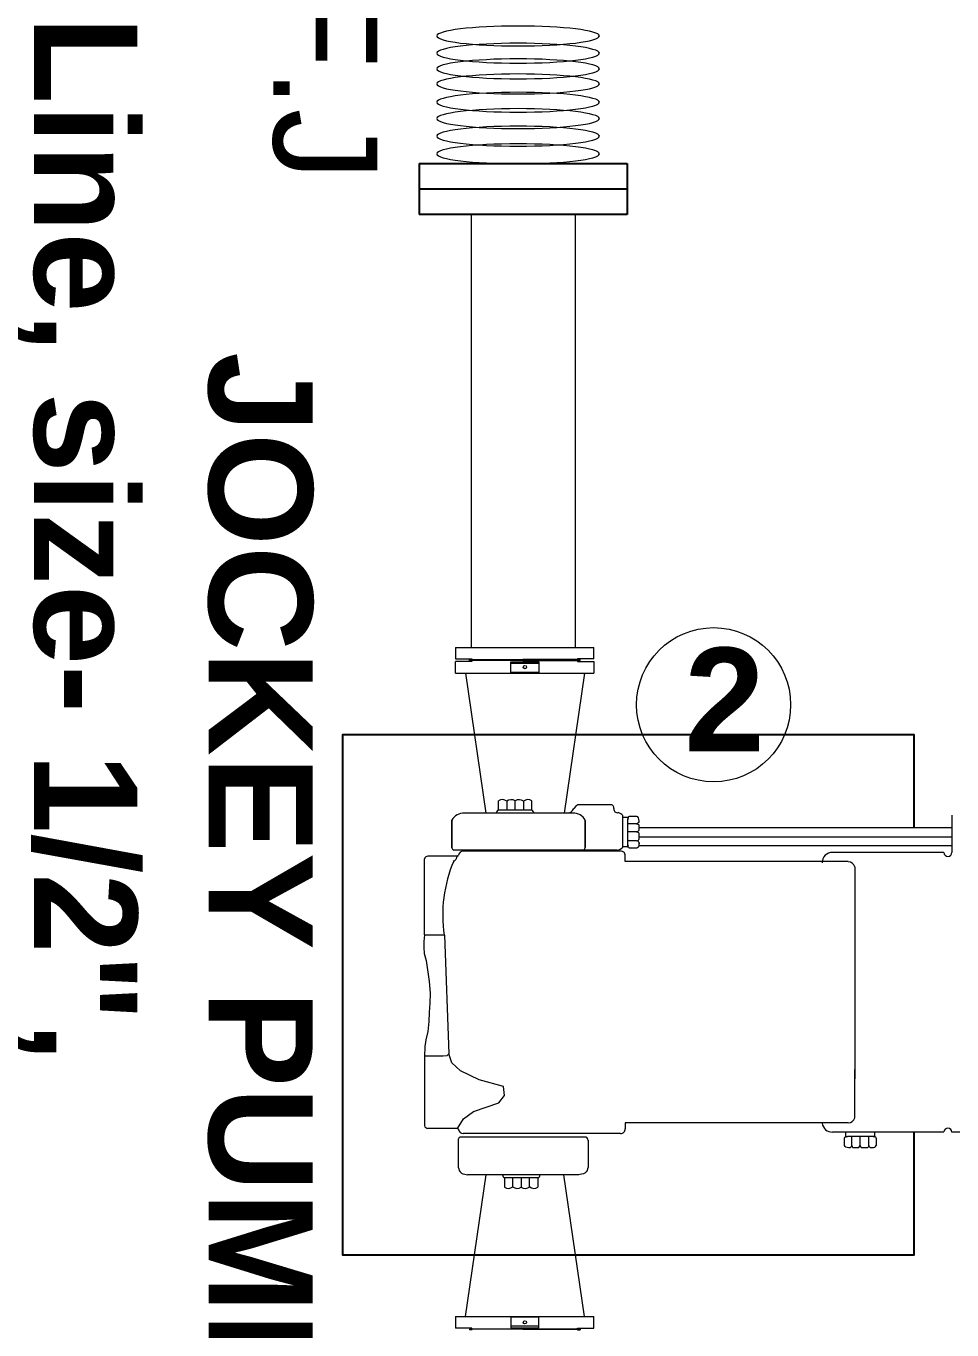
# Model space of a CAD drawing. Header units: inches. Extents: x -98933 to 1585249, y -3352739 to 192771.
# Drawn here: x 58124.04 to 58132.91, y 49955.7 to 49968.19 of the extents above; entities that cross this region are included whole.
import ezdxf

# ---------------------------------------------------------------- set-up
doc = ezdxf.new("R2010")
doc.units = ezdxf.units.IN
doc.header["$MEASUREMENT"] = 0
doc.layers.get('0').update_dxf_attribs({"lineweight": 0})
doc.layers.add('ball v', color=7, linetype='Continuous', lineweight=0, true_color=0x1e12ca)
for name, color, linetype in [('BOX', 7, 'Continuous'), ('flange', 33, 'Continuous'), ('LAYER6', 7, 'Continuous')]:
    doc.layers.add(name, color=color, linetype=linetype)
for name, color, linetype, lineweight in [('Building', 193, 'Continuous', 0), ('DIMINSON', 30, 'Continuous', 5), ('DOOR', 222, 'Continuous', 0), ('Hydrant Pipe', 1, 'Continuous', 25)]:
    doc.layers.add(name, color=color, linetype=linetype, lineweight=lineweight)
doc.styles.get("Standard").update_dxf_attribs({"font": 'arialbd.ttf', "height": 24})
doc.styles.add('style1', font='arial.ttf')

# ---------------------------------------------------------------- blocks, each defined once
blk = doc.blocks.new('RFF')
at = {"color": 8, "linetype": 'Continuous', "lineweight": 5, "ltscale": 25}
for p, q in [((-221409.034, 148500.982, 893361.882), (-221408.273, 148500.982, 893361.882)), ((-221407.454, 148500.982, 893361.882), (-221408.273, 148500.982, 893361.882)), ((-221408.273, 148500.969, 893361.882), (-221409.034, 148500.969, 893361.882)), ((-221408.035, 148500.927, 893361.882), (-221408.45, 148500.927, 893361.882)), ((-221408.273, 148500.969, 893361.882), (-221407.454, 148500.969, 893361.882)), ((-221407.454, 148500.969, 893361.882), (-221408.273, 148500.969, 893361.882)), ((-221408.273, 148490.961, 893361.882), (-221409.034, 148490.961, 893361.882)), ((-221408.035, 148491.004, 893361.882), (-221408.45, 148491.004, 893361.882)), ((-221408.273, 148490.961, 893361.882), (-221407.454, 148490.961, 893361.882)), ((-221407.454, 148490.961, 893361.882), (-221408.273, 148490.961, 893361.882))]:
    blk.add_line(p, q, dxfattribs=at)
at = {"color": 8, "linetype": 'Continuous', "lineweight": 5, "ltscale": 25, "elevation": 893361.882}
for points in [[(-221408.45, 148500.789), (-221408.45, 148500.95), (-221408.035, 148500.95), (-221408.035, 148500.789), (-221408.45, 148500.789)], [(-221408.45, 148491.141), (-221408.45, 148490.98), (-221408.035, 148490.98), (-221408.035, 148491.141), (-221408.45, 148491.141)]]:
    blk.add_lwpolyline(points, dxfattribs=at)
at = {"color": 8, "linetype": 'Continuous', "lineweight": 5, "ltscale": 25}
for centre in [(-221408.242, 148500.87, 893361.882), (-221408.242, 148491.061, 893361.882)]:
    blk.add_circle(centre, 0.0244, dxfattribs=at)
at = {"color": 1, "lineweight": 5, "ltscale": 200, "extrusion": (0, 0, -1)}
for centre in [(-221408.344, 148510.319, 893361.882), (-221408.344, 148510.061, 893361.882), (-221408.344, 148509.827, 893361.882), (-221408.344, 148509.601, 893361.882), (-221408.344, 148509.327, 893361.882), (-221408.344, 148509.082, 893361.882), (-221408.344, 148508.819, 893361.882), (-221408.344, 148508.555, 893361.882)]:
    blk.add_ellipse(centre, major_axis=(-1.218, 0), ratio=0.12239, dxfattribs=at)
at = {"layer": 'ball v', "color": 1, "lineweight": 5}
blk.add_circle((-221405.415, 148500.307, 893361.882), 1.154, dxfattribs=at)
at = {"layer": 'BOX', "color": 5, "lineweight": 5}
for p, q in [((-221408.637, 148498.731, 893361.882), (-221408.637, 148498.87, 893361.882)), ((-221408.514, 148498.863, 893361.882), (-221408.514, 148498.731, 893361.882)), ((-221408.388, 148498.731, 893361.882), (-221408.388, 148498.867, 893361.882)), ((-221408.261, 148498.863, 893361.882), (-221408.261, 148498.731, 893361.882)), ((-221408.139, 148498.731, 893361.882), (-221408.139, 148498.87, 893361.882)), ((-221408.139, 148498.731, 893361.882), (-221408.637, 148498.731, 893361.882)), ((-221403.454, 148493.817, 893361.882), (-221403.452, 148493.825, 893361.882)), ((-221403.453, 148493.708, 893361.882), (-221403.454, 148493.817, 893361.882)), ((-221403.452, 148493.825, 893361.882), (-221403.449, 148493.834, 893361.882)), ((-221403.449, 148493.834, 893361.882), (-221403.441, 148493.838, 893361.882)), ((-221403.441, 148493.838, 893361.882), (-221403.429, 148493.84, 893361.882)), ((-221403.436, 148493.85, 893361.882), (-221403.436, 148493.91, 893361.882)), ((-221403.434, 148493.846, 893361.882), (-221403.436, 148493.85, 893361.882)), ((-221403.426, 148493.84, 893361.882), (-221403.434, 148493.846, 893361.882)), ((-221403.429, 148493.84, 893361.882), (-221403.419, 148493.841, 893361.882)), ((-221403.407, 148493.841, 893361.882), (-221403.426, 148493.84, 893361.882)), ((-221403.419, 148493.841, 893361.882), (-221403.407, 148493.841, 893361.882)), ((-221403.027, 148493.841, 893361.882), (-221403.407, 148493.841, 893361.882)), ((-221403.344, 148493.711, 893361.882), (-221403.344, 148493.841, 893361.882)), ((-221403.221, 148493.711, 893361.882), (-221403.221, 148493.841, 893361.882)), ((-221403.091, 148493.711, 893361.882), (-221403.091, 148493.841, 893361.882)), ((-221403.015, 148493.841, 893361.882), (-221403.027, 148493.841, 893361.882)), ((-221403.027, 148493.841, 893361.882), (-221403.008, 148493.84, 893361.882)), ((-221403.005, 148493.84, 893361.882), (-221403.015, 148493.841, 893361.882)), ((-221403.008, 148493.84, 893361.882), (-221403, 148493.846, 893361.882)), ((-221402.993, 148493.838, 893361.882), (-221403.005, 148493.84, 893361.882)), ((-221403, 148493.846, 893361.882), (-221402.998, 148493.85, 893361.882)), ((-221402.998, 148493.85, 893361.882), (-221402.998, 148493.91, 893361.882)), ((-221402.986, 148493.834, 893361.882), (-221402.993, 148493.838, 893361.882)), ((-221402.982, 148493.825, 893361.882), (-221402.986, 148493.834, 893361.882)), ((-221402.98, 148493.817, 893361.882), (-221402.982, 148493.825, 893361.882)), ((-221402.98, 148493.817, 893361.882), (-221402.98, 148493.71, 893361.882)), ((-221403.446, 148493.693, 893361.882), (-221403.453, 148493.708, 893361.882)), ((-221403.433, 148493.683, 893361.882), (-221403.446, 148493.693, 893361.882)), ((-221403.413, 148493.678, 893361.882), (-221403.433, 148493.683, 893361.882)), ((-221403.377, 148493.675, 893361.882), (-221403.413, 148493.678, 893361.882)), ((-221403.395, 148493.677, 893361.882), (-221403.364, 148493.677, 893361.882)), ((-221403.327, 148493.677, 893361.882), (-221403.241, 148493.677, 893361.882)), ((-221403.204, 148493.677, 893361.882), (-221403.107, 148493.677, 893361.882)), ((-221403.07, 148493.677, 893361.882), (-221403.04, 148493.677, 893361.882)), ((-221403.04, 148493.677, 893361.882), (-221403.022, 148493.678, 893361.882)), ((-221403.022, 148493.678, 893361.882), (-221403.001, 148493.683, 893361.882)), ((-221403.001, 148493.683, 893361.882), (-221402.989, 148493.693, 893361.882)), ((-221402.989, 148493.693, 893361.882), (-221402.98, 148493.71, 893361.882)), ((-221408.047, 148493.223, 893361.882), (-221408.545, 148493.223, 893361.882)), ((-221408.545, 148493.223, 893361.882), (-221408.545, 148493.083, 893361.882)), ((-221408.423, 148493.091, 893361.882), (-221408.423, 148493.223, 893361.882)), ((-221408.296, 148493.223, 893361.882), (-221408.296, 148493.086, 893361.882)), ((-221408.17, 148493.091, 893361.882), (-221408.17, 148493.223, 893361.882)), ((-221408.047, 148493.223, 893361.882), (-221408.047, 148493.083, 893361.882))]:
    blk.add_line(p, q, dxfattribs=at)
at = {"layer": 'BOX', "lineweight": 5}
for p, q in [((-221407.524, 148498.683, 893361.882), (-221409.149, 148498.683, 893361.882)), ((-221407.62, 148498.683, 893361.882), (-221407.704, 148498.683, 893361.882)), ((-221407.477, 148498.791, 893361.882), (-221407.507, 148498.755, 893361.882)), ((-221407.462, 148498.801, 893361.882), (-221407.477, 148498.791, 893361.882)), ((-221407.448, 148498.808, 893361.882), (-221407.462, 148498.801, 893361.882)), ((-221407.425, 148498.811, 893361.882), (-221407.448, 148498.808, 893361.882)), ((-221406.967, 148498.811, 893361.882), (-221407.425, 148498.811, 893361.882)), ((-221406.773, 148498.175, 893361.882), (-221406.773, 148498.647, 893361.882)), ((-221406.691, 148498.63, 893361.882), (-221406.695, 148498.622, 893361.882)), ((-221406.682, 148498.633, 893361.882), (-221406.691, 148498.63, 893361.882)), ((-221406.674, 148498.635, 893361.882), (-221406.682, 148498.633, 893361.882)), ((-221406.565, 148498.634, 893361.882), (-221406.674, 148498.635, 893361.882)), ((-221406.55, 148498.627, 893361.882), (-221406.565, 148498.634, 893361.882)), ((-221401.844, 148498.653, 893361.882), (-221401.845, 148498.636, 893361.882)), ((-221401.845, 148498.636, 893361.882), (-221401.845, 148498.097, 893361.882)), ((-221409.334, 148498.166, 893361.882), (-221409.334, 148498.577, 893361.882)), ((-221409.334, 148498.573, 893361.882), (-221409.334, 148498.17, 893361.882)), ((-221407.338, 148498.166, 893361.882), (-221407.338, 148498.577, 893361.882)), ((-221407.338, 148498.573, 893361.882), (-221407.338, 148498.17, 893361.882)), ((-221407.338, 148498.573, 893361.882), (-221407.338, 148498.17, 893361.882)), ((-221406.707, 148498.617, 893361.882), (-221406.773, 148498.619, 893361.882)), ((-221406.703, 148498.615, 893361.882), (-221406.707, 148498.617, 893361.882)), ((-221406.697, 148498.608, 893361.882), (-221406.703, 148498.615, 893361.882)), ((-221406.697, 148498.61, 893361.882), (-221406.698, 148498.601, 893361.882)), ((-221406.698, 148498.588, 893361.882), (-221406.697, 148498.608, 893361.882)), ((-221406.698, 148498.601, 893361.882), (-221406.698, 148498.588, 893361.882)), ((-221406.698, 148498.209, 893361.882), (-221406.698, 148498.588, 893361.882)), ((-221406.568, 148498.525, 893361.882), (-221406.698, 148498.525, 893361.882)), ((-221406.695, 148498.622, 893361.882), (-221406.697, 148498.61, 893361.882)), ((-221406.54, 148498.614, 893361.882), (-221406.55, 148498.627, 893361.882)), ((-221406.535, 148498.594, 893361.882), (-221406.54, 148498.614, 893361.882)), ((-221406.532, 148498.558, 893361.882), (-221406.535, 148498.594, 893361.882)), ((-221406.534, 148498.576, 893361.882), (-221406.534, 148498.545, 893361.882)), ((-221406.534, 148498.508, 893361.882), (-221406.534, 148498.422, 893361.882)), ((-221401.845, 148498.465, 893361.882), (-221406.534, 148498.465, 893361.882)), ((-221406.568, 148498.402, 893361.882), (-221406.698, 148498.402, 893361.882)), ((-221406.568, 148498.272, 893361.882), (-221406.698, 148498.272, 893361.882)), ((-221406.532, 148498.239, 893361.882), (-221406.535, 148498.203, 893361.882)), ((-221406.534, 148498.385, 893361.882), (-221406.534, 148498.288, 893361.882)), ((-221401.846, 148498.325, 893361.882), (-221406.534, 148498.325, 893361.882)), ((-221406.534, 148498.251, 893361.882), (-221406.534, 148498.221, 893361.882)), ((-221406.859, 148498.131, 893361.882), (-221409.306, 148498.131, 893361.882)), ((-221409.255, 148498.04, 893361.882), (-221409.242, 148498.043, 893361.882)), ((-221409.242, 148498.043, 893361.882), (-221409.251, 148498.043, 893361.882)), ((-221409.242, 148498.043, 893361.882), (-221409.236, 148498.057, 893361.882)), ((-221406.809, 148498.115, 893361.882), (-221409.164, 148498.115, 893361.882)), ((-221406.707, 148498.179, 893361.882), (-221406.773, 148498.178, 893361.882)), ((-221406.74, 148497.958, 893361.882), (-221406.74, 148498.048, 893361.882)), ((-221406.703, 148498.181, 893361.882), (-221406.707, 148498.179, 893361.882)), ((-221406.697, 148498.189, 893361.882), (-221406.703, 148498.181, 893361.882)), ((-221406.698, 148498.196, 893361.882), (-221406.698, 148498.209, 893361.882)), ((-221406.698, 148498.209, 893361.882), (-221406.697, 148498.189, 893361.882)), ((-221406.697, 148498.186, 893361.882), (-221406.698, 148498.196, 893361.882)), ((-221406.695, 148498.174, 893361.882), (-221406.697, 148498.186, 893361.882)), ((-221406.691, 148498.167, 893361.882), (-221406.695, 148498.174, 893361.882)), ((-221406.682, 148498.163, 893361.882), (-221406.691, 148498.167, 893361.882)), ((-221406.674, 148498.161, 893361.882), (-221406.682, 148498.163, 893361.882)), ((-221406.565, 148498.162, 893361.882), (-221406.674, 148498.161, 893361.882)), ((-221406.55, 148498.17, 893361.882), (-221406.565, 148498.162, 893361.882)), ((-221406.54, 148498.182, 893361.882), (-221406.55, 148498.17, 893361.882)), ((-221406.535, 148498.203, 893361.882), (-221406.54, 148498.182, 893361.882)), ((-221401.845, 148498.195, 893361.882), (-221406.537, 148498.195, 893361.882)), ((-221401.968, 148498.095, 893361.882), (-221403.632, 148498.095, 893361.882)), ((-221409.745, 148496.863, 893361.882), (-221409.745, 148497.999, 893361.882)), ((-221409.255, 148498.04, 893361.882), (-221409.696, 148498.04, 893361.882)), ((-221409.296, 148497.97, 893361.882), (-221409.318, 148497.963, 893361.882)), ((-221409.284, 148497.981, 893361.882), (-221409.296, 148497.97, 893361.882)), ((-221409.274, 148497.991, 893361.882), (-221409.284, 148497.981, 893361.882)), ((-221409.271, 148497.999, 893361.882), (-221409.274, 148497.991, 893361.882)), ((-221409.269, 148498.005, 893361.882), (-221409.271, 148497.999, 893361.882)), ((-221409.266, 148498.014, 893361.882), (-221409.269, 148498.005, 893361.882)), ((-221409.264, 148498.02, 893361.882), (-221409.266, 148498.014, 893361.882)), ((-221409.262, 148498.032, 893361.882), (-221409.264, 148498.02, 893361.882)), ((-221409.26, 148498.038, 893361.882), (-221409.262, 148498.032, 893361.882)), ((-221409.256, 148498.042, 893361.882), (-221409.26, 148498.038, 893361.882)), ((-221409.251, 148498.043, 893361.882), (-221409.256, 148498.042, 893361.882)), ((-221403.399, 148497.958, 893361.882), (-221406.74, 148497.958, 893361.882)), ((-221403.301, 148497.881, 893361.882), (-221403.301, 148494.707, 893361.882)), ((-221409.745, 148496.864, 893361.882), (-221409.754, 148496.765, 893361.882)), ((-221409.754, 148496.765, 893361.882), (-221409.754, 148496.674, 893361.882)), ((-221409.448, 148496.858, 893361.882), (-221409.746, 148496.858, 893361.882)), ((-221409.754, 148496.674, 893361.882), (-221409.749, 148496.584, 893361.882)), ((-221409.749, 148496.584, 893361.882), (-221409.719, 148496.48, 893361.882)), ((-221409.719, 148496.48, 893361.882), (-221409.699, 148496.34, 893361.882)), ((-221409.699, 148496.34, 893361.882), (-221409.677, 148496.162, 893361.882)), ((-221409.677, 148496.162, 893361.882), (-221409.662, 148495.99, 893361.882)), ((-221409.662, 148495.99, 893361.882), (-221409.666, 148495.84, 893361.882)), ((-221409.666, 148495.84, 893361.882), (-221409.673, 148495.699, 893361.882)), ((-221409.681, 148495.565, 893361.882), (-221409.697, 148495.415, 893361.882)), ((-221409.673, 148495.699, 893361.882), (-221409.681, 148495.565, 893361.882)), ((-221409.697, 148495.415, 893361.882), (-221409.723, 148495.29, 893361.882)), ((-221409.741, 148495.196, 893361.882), (-221409.745, 148495.034, 893361.882)), ((-221409.733, 148495.219, 893361.882), (-221409.741, 148495.196, 893361.882)), ((-221409.723, 148495.29, 893361.882), (-221409.733, 148495.219, 893361.882)), ((-221409.745, 148495.034, 893361.882), (-221409.745, 148494.006, 893361.882)), ((-221409.464, 148495.044, 893361.882), (-221409.744, 148495.044, 893361.882)), ((-221409.412, 148495.053, 893361.882), (-221409.464, 148495.044, 893361.882)), ((-221409.412, 148495.053, 893361.882), (-221409.381, 148495.082, 893361.882)), ((-221409.396, 148495.068, 893361.882), (-221409.412, 148495.053, 893361.882)), ((-221409.381, 148495.082, 893361.882), (-221409.396, 148495.068, 893361.882)), ((-221403.301, 148494.124, 893361.882), (-221403.301, 148494.847, 893361.882)), ((-221409.255, 148493.965, 893361.882), (-221409.696, 148493.965, 893361.882)), ((-221409.255, 148493.965, 893361.882), (-221409.242, 148493.962, 893361.882)), ((-221409.242, 148493.962, 893361.882), (-221409.236, 148493.948, 893361.882)), ((-221403.399, 148494.047, 893361.882), (-221406.74, 148494.047, 893361.882)), ((-221406.74, 148494.047, 893361.882), (-221406.74, 148493.957, 893361.882)), ((-221409.241, 148493.786, 893361.882), (-221409.241, 148493.383, 893361.882)), ((-221409.211, 148493.836, 893361.882), (-221407.324, 148493.836, 893361.882)), ((-221406.809, 148493.89, 893361.882), (-221409.164, 148493.89, 893361.882)), ((-221407.295, 148493.786, 893361.882), (-221407.295, 148493.383, 893361.882)), ((-221401.968, 148493.91, 893361.882), (-221403.632, 148493.91, 893361.882)), ((-221401.289, 148493.908, 893361.882), (-221401.845, 148493.908, 893361.882)), ((-221409.241, 148493.383, 893361.882), (-221409.233, 148493.357, 893361.882)), ((-221407.295, 148493.383, 893361.882), (-221407.302, 148493.357, 893361.882)), ((-221409.233, 148493.357, 893361.882), (-221409.227, 148493.333, 893361.882)), ((-221409.227, 148493.333, 893361.882), (-221409.21, 148493.315, 893361.882)), ((-221409.21, 148493.315, 893361.882), (-221409.19, 148493.295, 893361.882)), ((-221409.19, 148493.295, 893361.882), (-221409.171, 148493.285, 893361.882)), ((-221409.171, 148493.285, 893361.882), (-221409.142, 148493.277, 893361.882)), ((-221409.142, 148493.277, 893361.882), (-221409.1, 148493.27, 893361.882)), ((-221407.436, 148493.27, 893361.882), (-221409.1, 148493.27, 893361.882)), ((-221407.394, 148493.277, 893361.882), (-221407.436, 148493.27, 893361.882)), ((-221407.365, 148493.285, 893361.882), (-221407.394, 148493.277, 893361.882)), ((-221407.346, 148493.295, 893361.882), (-221407.365, 148493.285, 893361.882)), ((-221407.325, 148493.315, 893361.882), (-221407.346, 148493.295, 893361.882)), ((-221407.309, 148493.333, 893361.882), (-221407.325, 148493.315, 893361.882)), ((-221407.302, 148493.357, 893361.882), (-221407.309, 148493.333, 893361.882))]:
    blk.add_line(p, q, dxfattribs=at)
at = {"layer": 'BOX', "lineweight": 5, "elevation": 893361.882}
for points in [[(-221406.534, 148498.545), (-221406.551, 148498.532), (-221406.568, 148498.525), (-221406.551, 148498.52), (-221406.539, 148498.516), (-221406.534, 148498.508)], [(-221406.534, 148498.422), (-221406.551, 148498.409), (-221406.568, 148498.402), (-221406.551, 148498.397), (-221406.539, 148498.393), (-221406.534, 148498.385)], [(-221406.534, 148498.251), (-221406.551, 148498.265), (-221406.568, 148498.272), (-221406.551, 148498.277), (-221406.539, 148498.28), (-221406.534, 148498.288)], [(-221409.448, 148496.858), (-221409.381, 148495.082)], [(-221409.249, 148493.963), (-221409.161, 148494.106), (-221409.01, 148494.218), (-221408.634, 148494.349), (-221408.545, 148494.458), (-221408.562, 148494.593), (-221408.927, 148494.693), (-221409.205, 148494.826), (-221409.336, 148494.946), (-221409.381, 148495.082)]]:
    blk.add_lwpolyline(points, dxfattribs=at)
at = {"layer": 'BOX', "color": 5, "lineweight": 5, "elevation": 893361.882}
for points in [[(-221403.364, 148493.677), (-221403.35, 148493.694), (-221403.344, 148493.711), (-221403.339, 148493.694), (-221403.335, 148493.682), (-221403.327, 148493.677)], [(-221403.241, 148493.677), (-221403.227, 148493.694), (-221403.221, 148493.711), (-221403.216, 148493.694), (-221403.212, 148493.682), (-221403.204, 148493.677)], [(-221403.07, 148493.677), (-221403.084, 148493.694), (-221403.091, 148493.711), (-221403.095, 148493.694), (-221403.099, 148493.682), (-221403.107, 148493.677)]]:
    blk.add_lwpolyline(points, dxfattribs=at)
at = {"layer": 'BOX', "color": 5, "lineweight": 5}
for centre, radius, start, end in [((-221408.58, 148498.788, 893361.882), 0.0993, 48.5289, 124.6736), ((-221408.448, 148498.781, 893361.882), 0.105, 55.1792, 129.2547), ((-221408.328, 148498.781, 893361.882), 0.105, 50.7453, 124.8208), ((-221408.195, 148498.788, 893361.882), 0.0993, 55.3264, 131.4711), ((-221408.618, 148498.684, 893361.882), 0.0501, 112.4645, 181.6749), ((-221408.158, 148498.684, 893361.882), 0.0501, 358.3251, 67.5355), ((-221408.526, 148493.269, 893361.882), 0.0501, 178.3251, 247.5355), ((-221408.067, 148493.269, 893361.882), 0.0501, 292.4645, 1.6749), ((-221408.489, 148493.165, 893361.882), 0.0993, 235.3264, 311.4711), ((-221408.356, 148493.172, 893361.882), 0.105, 230.7453, 304.8208), ((-221408.236, 148493.172, 893361.882), 0.105, 235.1792, 309.2547), ((-221408.104, 148493.165, 893361.882), 0.0993, 228.5289, 304.6736)]:
    blk.add_arc(centre, radius, start, end, dxfattribs=at)
at = {"layer": 'BOX', "lineweight": 5}
for centre, radius, start, end in [((-221409.165, 148498.495, 893361.882), 0.188, 85.1572, 154.1872), ((-221407.618, 148498.803, 893361.882), 0.121, 268.9621, 336.3802), ((-221407.508, 148498.495, 893361.882), 0.188, 25.8128, 94.8428), ((-221406.957, 148498.761, 893361.882), 0.05, 349.7548, 96.9794), ((-221406.858, 148498.742, 893361.882), 0.0509, 169.0437, 285.0636), ((-221406.9, 148498.527, 893361.882), 0.175, 43.4931, 71.6793), ((-221409.295, 148498.168, 893361.882), 0.0393, 184.0852, 253.9169), ((-221409.167, 148498.045, 893361.882), 0.0698, 87.2721, 170.1755), ((-221407.378, 148498.168, 893361.882), 0.0393, 286.0831, 355.9148), ((-221406.881, 148498.279, 893361.882), 0.15, 278.5897, 316.0638), ((-221406.8, 148498.055, 893361.882), 0.0604, 353.5656, 98.1926), ((-221403.642, 148497.95, 893361.882), 0.145, 86.1972, 182.924), ((-221401.906, 148498.098, 893361.882), 0.0612, 183.57, 358.5202), ((-221409.694, 148497.988, 893361.882), 0.0519, 91.7994, 167.7324), ((-221407.433, 148497.164, 893361.882), 2.039, 156.8219, 188.613), ((-221403.408, 148497.845, 893361.882), 0.113, 18.4125, 85.008), ((-221409.694, 148494.017, 893361.882), 0.0519, 192.2676, 268.2006), ((-221409.167, 148493.96, 893361.882), 0.0698, 189.8245, 272.7279), ((-221406.8, 148493.95, 893361.882), 0.0604, 261.8074, 6.4344), ((-221403.642, 148494.055, 893361.882), 0.145, 184.655, 273.8028), ((-221403.408, 148494.159, 893361.882), 0.113, 274.992, 341.5875), ((-221401.906, 148493.907, 893361.882), 0.0612, 1.3784, 176.4313), ((-221409.186, 148493.787, 893361.882), 0.0551, 117.5036, 181.1377), ((-221407.35, 148493.787, 893361.882), 0.0551, 358.8623, 62.4964)]:
    blk.add_arc(centre, radius, start, end, dxfattribs=at)
at = {"layer": 'Building', "color": 6, "lineweight": 25}
for p, q in [((-221409.825, 148508.412, 893361.882), (-221409.825, 148507.644, 893361.882)), ((-221406.71, 148508.412, 893361.882), (-221406.71, 148507.644, 893361.882))]:
    blk.add_line(p, q, dxfattribs=at)
at = {"layer": 'Building', "color": 6, "lineweight": 25, "elevation": 893361.882}
for points in [[(-221409.825, 148508.412), (-221406.71, 148508.412)], [(-221409.825, 148508.412), (-221406.71, 148508.412)], [(-221406.71, 148508.028), (-221409.825, 148508.028)], [(-221406.71, 148507.644), (-221409.825, 148507.644)]]:
    blk.add_lwpolyline(points, dxfattribs=at)
at = {"layer": 'Building', "color": 252, "lineweight": 25, "elevation": 893361.882}
blk.add_lwpolyline([(-221402.409, 148498.465), (-221402.409, 148499.859), (-221410.976, 148499.859), (-221410.976, 148492.071), (-221402.409, 148492.071), (-221402.409, 148493.91)], dxfattribs=at)
at = {"layer": 'DIMINSON', "color": 1, "lineweight": 5, "ltscale": 3}
for p, q in [((-221409.046, 148507.644, 893361.882), (-221409.046, 148501.165, 893361.882)), ((-221407.489, 148507.644, 893361.882), (-221407.489, 148501.165, 893361.882))]:
    blk.add_line(p, q, dxfattribs=at)
at = {"layer": 'flange', "color": 33, "linetype": 'Continuous', "lineweight": 5}
for p, q in [((-221409.279, 148501.165, 893361.882), (-221409.279, 148500.995, 893361.882)), ((-221409.279, 148501.165, 893361.882), (-221407.207, 148501.165, 893361.882)), ((-221409.279, 148500.995, 893361.882), (-221409.034, 148500.995, 893361.882)), ((-221409.034, 148500.995, 893361.882), (-221409.034, 148500.982, 893361.882)), ((-221407.454, 148500.995, 893361.882), (-221407.454, 148500.982, 893361.882)), ((-221407.207, 148500.995, 893361.882), (-221407.454, 148500.995, 893361.882)), ((-221407.207, 148500.995, 893361.882), (-221407.207, 148501.165, 893361.882)), ((-221409.279, 148500.78, 893361.882), (-221409.279, 148500.956, 893361.882)), ((-221409.034, 148500.956, 893361.882), (-221409.279, 148500.956, 893361.882)), ((-221409.279, 148500.78, 893361.882), (-221407.207, 148500.78, 893361.882)), ((-221409.034, 148500.969, 893361.882), (-221409.034, 148500.956, 893361.882)), ((-221407.454, 148500.969, 893361.882), (-221407.454, 148500.956, 893361.882)), ((-221407.454, 148500.956, 893361.882), (-221407.207, 148500.956, 893361.882)), ((-221407.207, 148500.956, 893361.882), (-221407.207, 148500.78, 893361.882)), ((-221409.279, 148491.15, 893361.882), (-221409.279, 148490.974, 893361.882)), ((-221409.279, 148491.15, 893361.882), (-221407.207, 148491.15, 893361.882)), ((-221407.207, 148490.974, 893361.882), (-221407.207, 148491.15, 893361.882)), ((-221409.034, 148490.974, 893361.882), (-221409.279, 148490.974, 893361.882)), ((-221409.034, 148490.961, 893361.882), (-221409.034, 148490.974, 893361.882)), ((-221407.454, 148490.961, 893361.882), (-221407.454, 148490.974, 893361.882)), ((-221407.454, 148490.974, 893361.882), (-221407.207, 148490.974, 893361.882))]:
    blk.add_line(p, q, dxfattribs=at)
at = {"layer": 'flange', "color": 8, "linetype": 'Continuous', "lineweight": 5}
for p, q in [((-221409.071, 148500.969, 893361.882), (-221409.071, 148500.982, 893361.882)), ((-221409.032, 148500.982, 893361.882), (-221409.071, 148500.982, 893361.882)), ((-221407.454, 148500.982, 893361.882), (-221407.414, 148500.982, 893361.882)), ((-221407.414, 148500.969, 893361.882), (-221407.414, 148500.982, 893361.882)), ((-221409.032, 148500.969, 893361.882), (-221409.071, 148500.969, 893361.882)), ((-221407.454, 148500.969, 893361.882), (-221407.414, 148500.969, 893361.882)), ((-221409.071, 148490.961, 893361.882), (-221409.071, 148490.948, 893361.882)), ((-221409.032, 148490.961, 893361.882), (-221409.071, 148490.961, 893361.882)), ((-221409.032, 148490.948, 893361.882), (-221409.071, 148490.948, 893361.882)), ((-221407.454, 148490.961, 893361.882), (-221407.414, 148490.961, 893361.882)), ((-221407.454, 148490.948, 893361.882), (-221407.414, 148490.948, 893361.882)), ((-221407.414, 148490.961, 893361.882), (-221407.414, 148490.948, 893361.882))]:
    blk.add_line(p, q, dxfattribs=at)
at = {"layer": 'Hydrant Pipe', "color": 240, "lineweight": 5}
for p, q in [((-221409.133, 148500.78, 893361.882), (-221408.827, 148498.683, 893361.882)), ((-221407.349, 148500.78, 893361.882), (-221407.654, 148498.683, 893361.882)), ((-221409.133, 148491.15, 893361.882), (-221408.824, 148493.27, 893361.882)), ((-221407.349, 148491.15, 893361.882), (-221407.657, 148493.27, 893361.882))]:
    blk.add_line(p, q, dxfattribs=at)
at = {"layer": 'ball v', "color": 1, "lineweight": 5, "insert": (-221405.853, 148501.16, 893361.882), "char_height": 1.549, "width": 2.33936, "attachment_point": 1}
blk.add_mtext('2', dxfattribs=at)
at = {"layer": 'DOOR', "lineweight": 5, "rotation": 270}
for s, insert, char_height, width, attachment_point in [('\\A1;\\pi-6.86748,l6.86748,t6.86748;{\\C30;Fuel Line, size- 1/2", \\PMaterials-SS pipe(300 Series)}', (-221418.634, 148505.306, 893361.882), 1.54518, 79.29164, 8), ('{\\C30;JOCKEY PUMP }', (-221411.42, 148489.749, 893361.882), 1.55755, 25.30923, 3)]:
    blk.add_mtext(s, dxfattribs=dict(at, insert=insert, char_height=char_height, width=width, attachment_point=attachment_point))
at = {"layer": 'LAYER6', "color": 7, "lineweight": 25, "insert": (-221410.451, 148508.147, 893361.882), "char_height": 1.5575, "width": 13.59099, "attachment_point": 3, "rotation": 270, "style": 'style1'}
blk.add_mtext('F.J', dxfattribs=at)

msp = doc.modelspace()

# ---------------------------------------------------------------- block references
at = {"lineweight": -2, "xscale": 0.6399999999994179, "yscale": 0.6399999999994179, "zscale": 0.639999999984866}
msp.add_blockref('RFF', (199830.092, -45078.511, -483662.736), dxfattribs=at)

doc.saveas('drawing.dxf')
